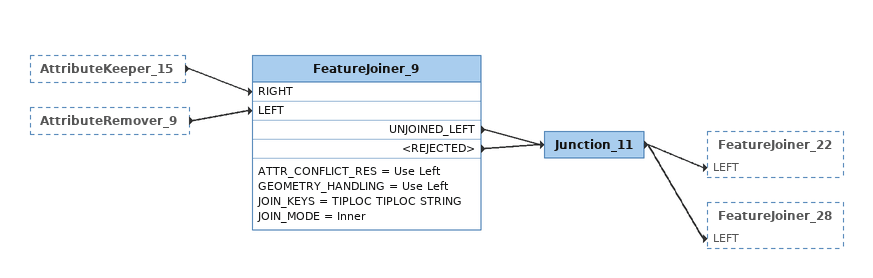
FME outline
AttributeKeeper_15 [outside]
    -> FeatureJoiner_9 [RIGHT]
AttributeRemover_9 [outside]
    -> FeatureJoiner_9 [LEFT]
FeatureJoiner_9
    ATTR_CONFLICT_RES = Use Left
    GEOMETRY_HANDLING = Use Left
    JOIN_KEYS = TIPLOC TIPLOC STRING
    JOIN_MODE = Inner
    UNJOINED_LEFT -> Junction_11
    <REJECTED> -> Junction_11
Junction_11
    -> FeatureJoiner_22 [LEFT]
    -> FeatureJoiner_28 [LEFT]
